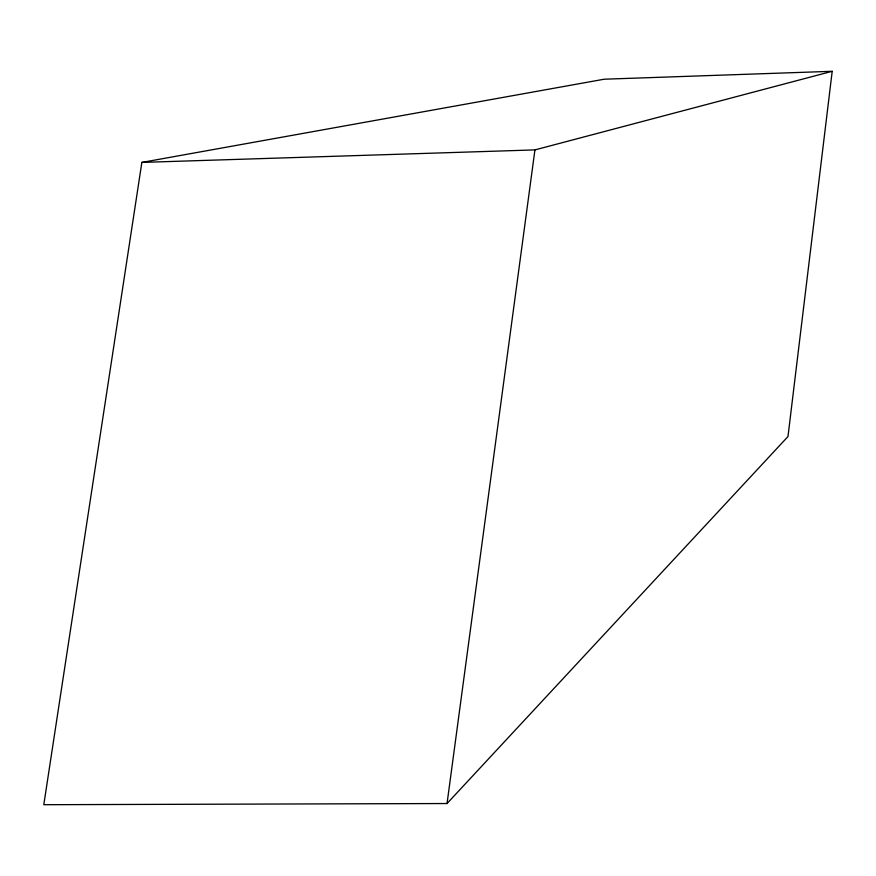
<?xml version="1.0" encoding="UTF-8"?>
<svg xmlns="http://www.w3.org/2000/svg" width="876" height="876" viewBox="0 0 876 876"><rect width="100%" height="100%" fill="white"/><g stroke="black" fill="none" stroke-linecap="round" stroke-linejoin="round"><path stroke-width="1.31" d="M832.2 71.295L787.984 436.544L447.045 803.533L43.8 804.705L141.857 162.41L604.188 79.212L832.2 71.295L534.929 149.905L141.857 162.41M447.045 803.533L534.929 149.905"/></g></svg>
